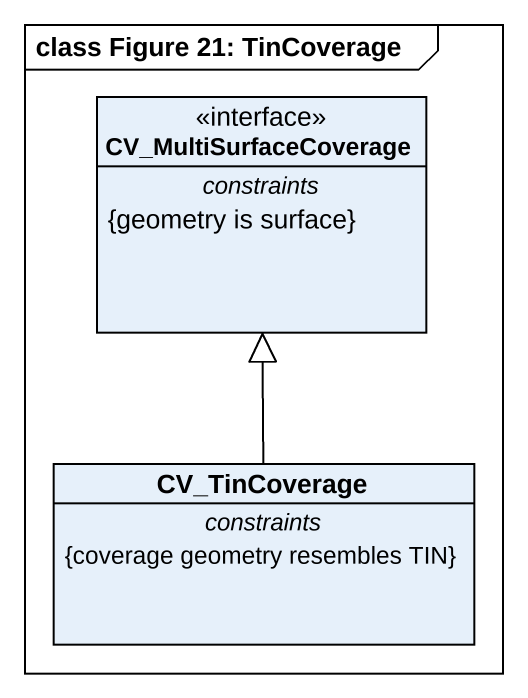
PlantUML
@startuml
mainframe class Figure 21: TinCoverage
hide circle
hide empty members
class CV_MultiSurfaceCoverage <<interface>> {
  -- constraints --
  {geometry is surface}
}
class CV_TinCoverage {
  -- constraints --
  {coverage geometry resembles TIN}
}
CV_TinCoverage -up-|> CV_MultiSurfaceCoverage
@enduml
